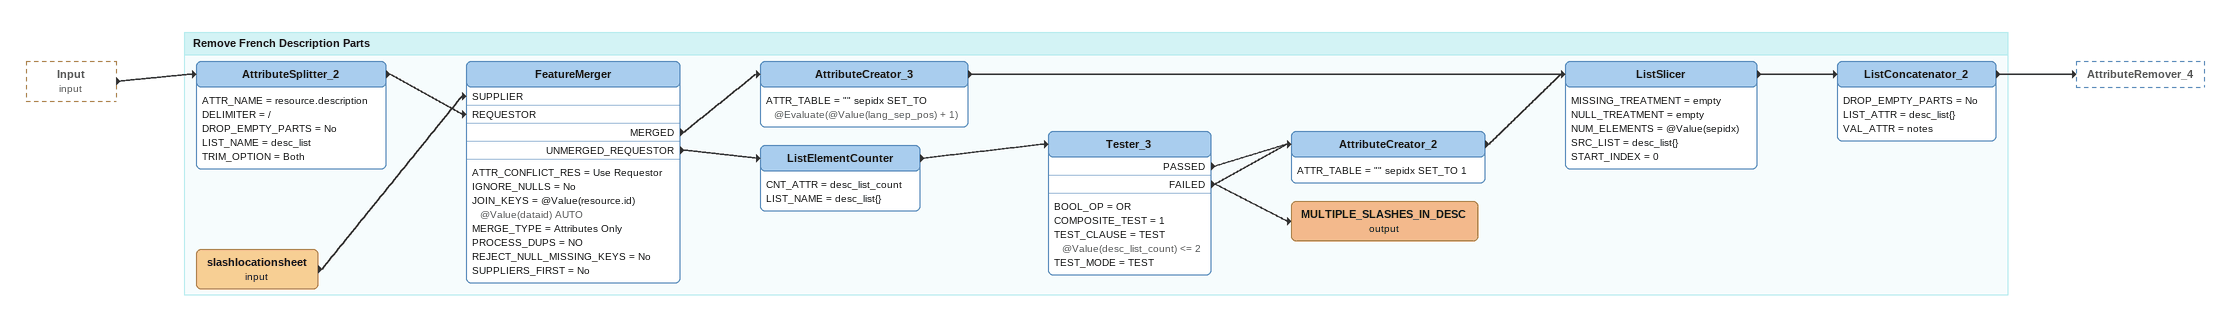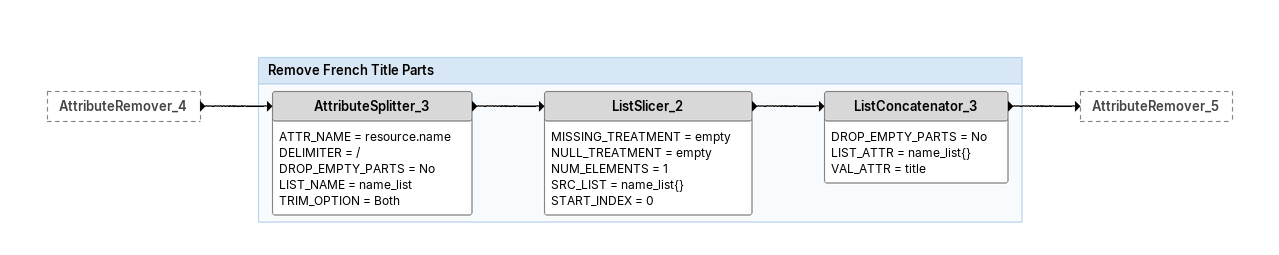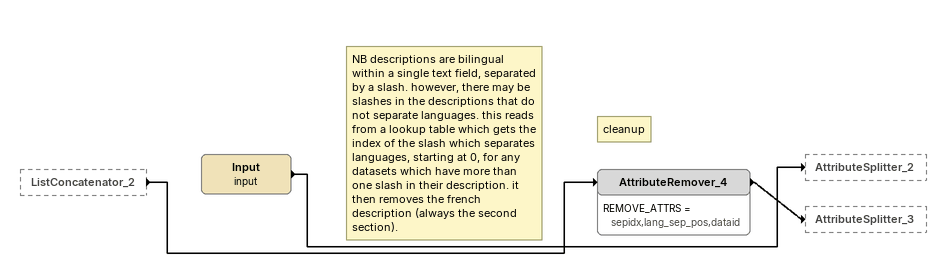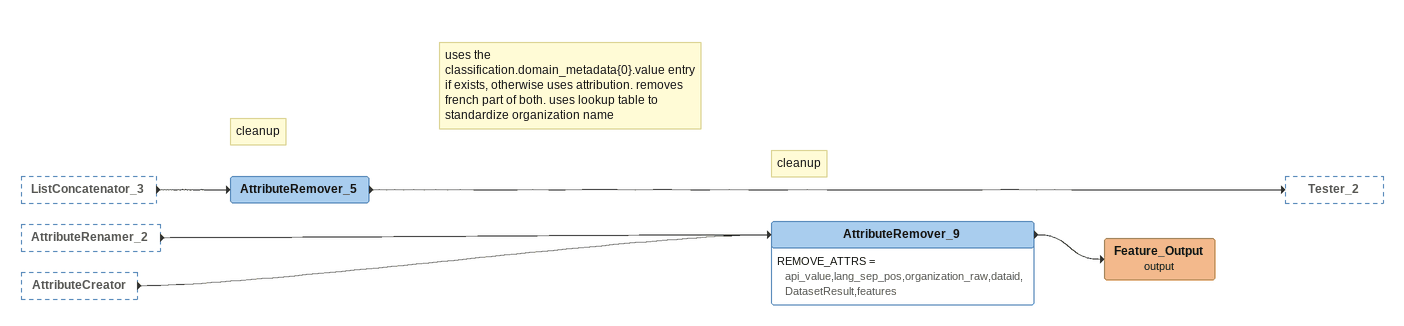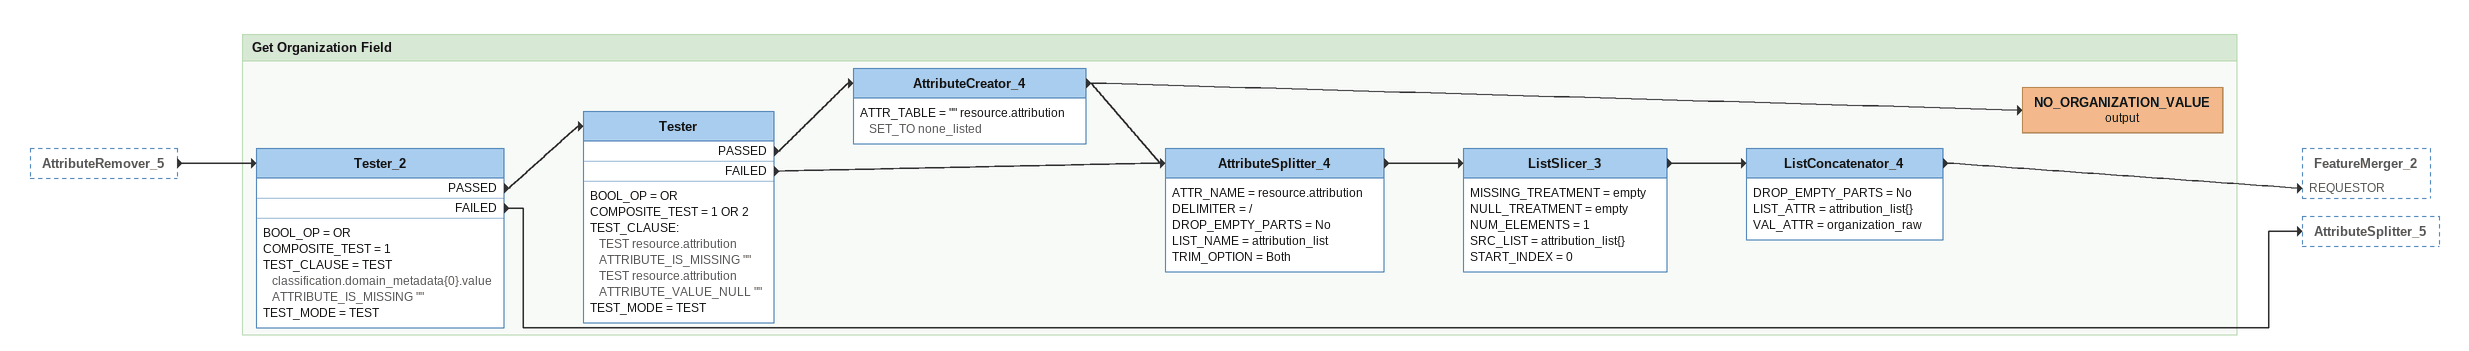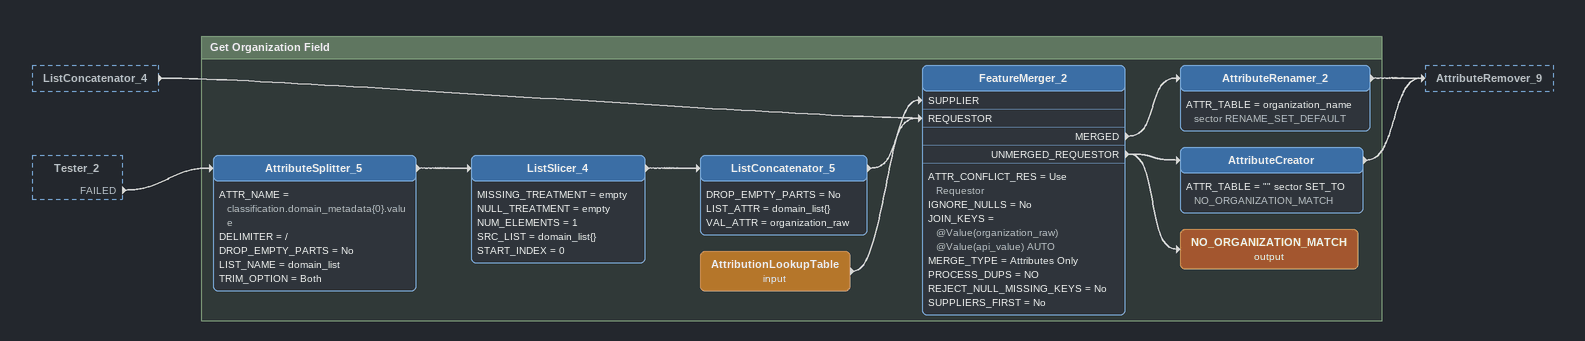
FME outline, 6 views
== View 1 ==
Input (input) [outside]
    -> AttributeSplitter_2

Bookmark: Remove French Description Parts
AttributeSplitter_2
    ATTR_NAME = resource.description
    DELIMITER = /
    DROP_EMPTY_PARTS = No
    LIST_NAME = desc_list
    TRIM_OPTION = Both
    -> FeatureMerger [REQUESTOR]
slashlocationsheet (input)
    -> FeatureMerger [SUPPLIER]
FeatureMerger
    ATTR_CONFLICT_RES = Use Requestor
    IGNORE_NULLS = No
    JOIN_KEYS = @Value(resource.id) @Value(dataid) AUTO
    MERGE_TYPE = Attributes Only
    PROCESS_DUPS = NO
    REJECT_NULL_MISSING_KEYS = No
    SUPPLIERS_FIRST = No
    MERGED -> AttributeCreator_3
    UNMERGED_REQUESTOR -> ListElementCounter
AttributeCreator_3
    ATTR_TABLE = "" sepidx SET_TO @Evaluate(@Value(lang_sep_pos) + 1)
    -> ListSlicer
ListElementCounter
    CNT_ATTR = desc_list_count
    LIST_NAME = desc_list{}
    -> Tester_3
Tester_3
    BOOL_OP = OR
    COMPOSITE_TEST = 1
    TEST_CLAUSE = TEST @Value(desc_list_count) <= 2
    TEST_MODE = TEST
    PASSED -> AttributeCreator_2
    FAILED -> MULTIPLE_SLASHES_IN_DESC (output)
    FAILED -> AttributeCreator_2
AttributeCreator_2
    ATTR_TABLE = "" sepidx SET_TO 1
    -> ListSlicer
ListSlicer
    MISSING_TREATMENT = empty
    NULL_TREATMENT = empty
    NUM_ELEMENTS = @Value(sepidx)
    SRC_LIST = desc_list{}
    START_INDEX = 0
    -> ListConcatenator_2
ListConcatenator_2
    DROP_EMPTY_PARTS = No
    LIST_ATTR = desc_list{}
    VAL_ATTR = notes
    -> AttributeRemover_4
MULTIPLE_SLASHES_IN_DESC (output)

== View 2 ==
AttributeRemover_4 [outside]
    -> AttributeSplitter_3

Bookmark: Remove French Title Parts
AttributeSplitter_3
    ATTR_NAME = resource.name
    DELIMITER = /
    DROP_EMPTY_PARTS = No
    LIST_NAME = name_list
    TRIM_OPTION = Both
    -> ListSlicer_2
ListSlicer_2
    MISSING_TREATMENT = empty
    NULL_TREATMENT = empty
    NUM_ELEMENTS = 1
    SRC_LIST = name_list{}
    START_INDEX = 0
    -> ListConcatenator_3
ListConcatenator_3
    DROP_EMPTY_PARTS = No
    LIST_ATTR = name_list{}
    VAL_ATTR = title
    -> AttributeRemover_5

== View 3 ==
ListConcatenator_2 [outside]
    -> AttributeRemover_4
Note: NB descriptions are bilingual within a single text field, separated by a slash. however, there may be slashes in the descriptions that do not separate languages. this reads from a lookup table which gets the index of the slash which separates languages, starting at 0, for any datasets which have more than one slash in their description. it then removes the french description (always the second section).
Input (input)
    -> AttributeSplitter_2
Note: cleanup
AttributeRemover_4
    REMOVE_ATTRS = sepidx,lang_sep_pos,dataid
    -> AttributeSplitter_3

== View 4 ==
ListConcatenator_3 [outside]
    -> AttributeRemover_5
AttributeRenamer_2 [outside]
    -> AttributeRemover_9
AttributeCreator [outside]
    -> AttributeRemover_9
Note: cleanup
Note: uses the classification.domain_metadata{0}.value entry if exists, otherwise uses attribution. removes french part of both. uses lookup table to standardize organization name
AttributeRemover_5
    -> Tester_2
Note: cleanup
AttributeRemover_9
    REMOVE_ATTRS = api_value,lang_sep_pos,organization_raw,dataid,DatasetResult,features
    -> Feature_Output (output)
Feature_Output (output)

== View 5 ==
AttributeRemover_5 [outside]
    -> Tester_2

Bookmark: Get Organization Field
Tester_2
    BOOL_OP = OR
    COMPOSITE_TEST = 1
    TEST_CLAUSE = TEST classification.domain_metadata{0}.value ATTRIBUTE_IS_MISSING ""
    TEST_MODE = TEST
    PASSED -> Tester
    FAILED -> AttributeSplitter_5
Tester
    BOOL_OP = OR
    COMPOSITE_TEST = 1 OR 2
    TEST_CLAUSE:
      TEST resource.attribution ATTRIBUTE_IS_MISSING ""
      TEST resource.attribution ATTRIBUTE_VALUE_NULL ""
    TEST_MODE = TEST
    PASSED -> AttributeCreator_4
    FAILED -> AttributeSplitter_4
AttributeCreator_4
    ATTR_TABLE = "" resource.attribution SET_TO none_listed
    -> AttributeSplitter_4
    -> NO_ORGANIZATION_VALUE (output)
NO_ORGANIZATION_VALUE (output)
AttributeSplitter_4
    ATTR_NAME = resource.attribution
    DELIMITER = /
    DROP_EMPTY_PARTS = No
    LIST_NAME = attribution_list
    TRIM_OPTION = Both
    -> ListSlicer_3
ListSlicer_3
    MISSING_TREATMENT = empty
    NULL_TREATMENT = empty
    NUM_ELEMENTS = 1
    SRC_LIST = attribution_list{}
    START_INDEX = 0
    -> ListConcatenator_4
ListConcatenator_4
    DROP_EMPTY_PARTS = No
    LIST_ATTR = attribution_list{}
    VAL_ATTR = organization_raw
    -> FeatureMerger_2 [REQUESTOR]

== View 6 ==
ListConcatenator_4 [outside]
    -> FeatureMerger_2 [REQUESTOR]
Tester_2 [outside]
    FAILED -> AttributeSplitter_5

Bookmark: Get Organization Field
AttributeSplitter_5
    ATTR_NAME = classification.domain_metadata{0}.value
    DELIMITER = /
    DROP_EMPTY_PARTS = No
    LIST_NAME = domain_list
    TRIM_OPTION = Both
    -> ListSlicer_4
ListSlicer_4
    MISSING_TREATMENT = empty
    NULL_TREATMENT = empty
    NUM_ELEMENTS = 1
    SRC_LIST = domain_list{}
    START_INDEX = 0
    -> ListConcatenator_5
ListConcatenator_5
    DROP_EMPTY_PARTS = No
    LIST_ATTR = domain_list{}
    VAL_ATTR = organization_raw
    -> FeatureMerger_2 [REQUESTOR]
AttributionLookupTable (input)
    -> FeatureMerger_2 [SUPPLIER]
FeatureMerger_2
    ATTR_CONFLICT_RES = Use Requestor
    IGNORE_NULLS = No
    JOIN_KEYS = @Value(organization_raw) @Value(api_value) AUTO
    MERGE_TYPE = Attributes Only
    PROCESS_DUPS = NO
    REJECT_NULL_MISSING_KEYS = No
    SUPPLIERS_FIRST = No
    MERGED -> AttributeRenamer_2
    UNMERGED_REQUESTOR -> NO_ORGANIZATION_MATCH (output)
    UNMERGED_REQUESTOR -> AttributeCreator
AttributeRenamer_2
    ATTR_TABLE = organization_name sector RENAME_SET_DEFAULT
    -> AttributeRemover_9
AttributeCreator
    ATTR_TABLE = "" sector SET_TO NO_ORGANIZATION_MATCH
    -> AttributeRemover_9
NO_ORGANIZATION_MATCH (output)
